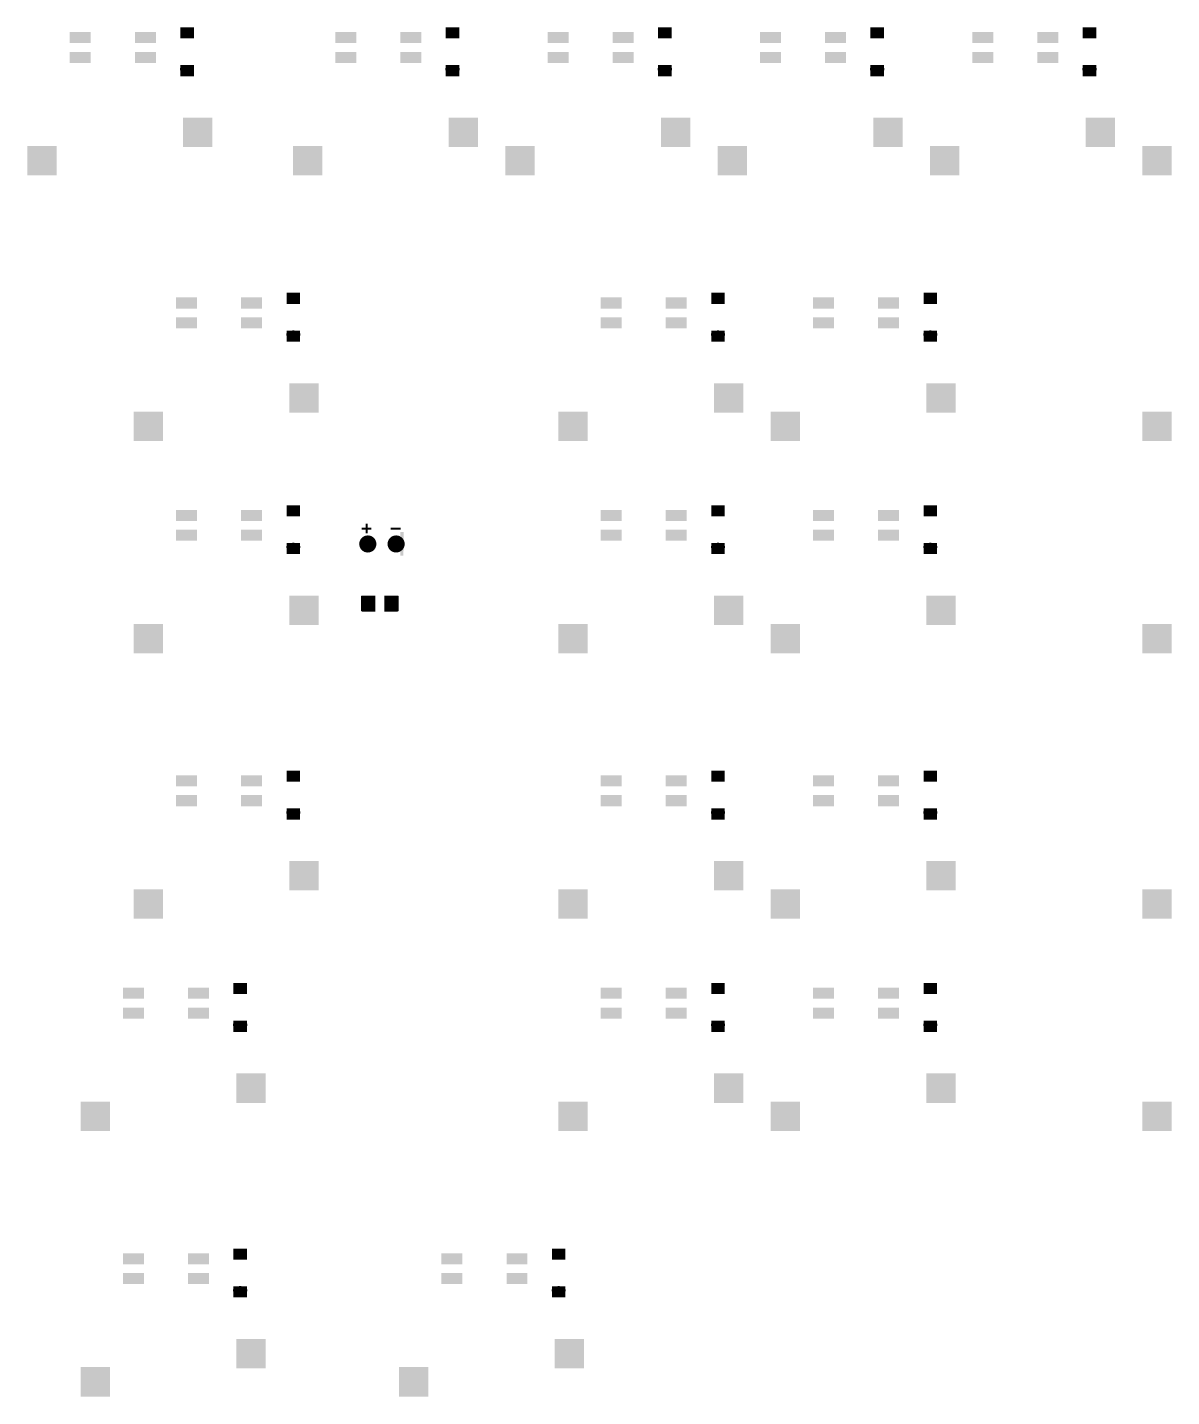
# Model space of a CAD drawing. Extents: x -38 to 13910, y -467 to 6521.
# Drawn here: x 656.7 to 759.3, y 1047.2 to 1170 of the extents above; entities that cross this region are included whole.
import ezdxf

# ---------------------------------------------------------------- set-up
doc = ezdxf.new("R2010")
doc.units = 0
doc.header["$MEASUREMENT"] = 0
for name, color, linetype, true_color in [('BottomLayer', 5, 'Continuous', 0x0000ff), ('BottomPasteMaskLayer', 7, 'Continuous', 0x800000), ('BottomSolderMaskLayer', 7, 'Continuous', 0xaa00ff), ('Document', 7, 'Continuous', 0xffffff), ('Multi-Layer', 7, 'Continuous', 0xc0c0c0), ('TopSolderMaskLayer', 7, 'Continuous', 0x800080)]:
    doc.layers.add(name, color=color, linetype=linetype, true_color=true_color)

msp = doc.modelspace()

# ---------------------------------------------------------------- hatches: boundary and pattern name
at = {"layer": 'BottomLayer'}
for points in [[(660.53, 1169.54), (662.31, 1169.54), (662.31, 1168.65), (660.53, 1168.65)], [(666.38, 1169.54), (668.15, 1169.54), (668.15, 1168.65), (666.38, 1168.65)], [(670.43, 1169.99), (670.43, 1169.04), (671.58, 1169.04), (671.58, 1169.99)], [(684.35, 1169.54), (686.12, 1169.54), (686.12, 1168.65), (684.35, 1168.65)], [(690.19, 1169.54), (691.97, 1169.54), (691.97, 1168.65), (690.19, 1168.65)], [(694.24, 1169.99), (694.24, 1169.04), (695.39, 1169.04), (695.39, 1169.99)], [(703.4, 1169.54), (705.17, 1169.54), (705.17, 1168.65), (703.4, 1168.65)], [(709.24, 1169.54), (711.02, 1169.54), (711.02, 1168.65), (709.24, 1168.65)], [(713.29, 1169.99), (713.29, 1169.04), (714.44, 1169.04), (714.44, 1169.99)], [(722.45, 1169.54), (724.22, 1169.54), (724.22, 1168.65), (722.45, 1168.65)], [(728.29, 1169.54), (730.07, 1169.54), (730.07, 1168.65), (728.29, 1168.65)], [(732.34, 1169.99), (732.34, 1169.04), (733.49, 1169.04), (733.49, 1169.99)], [(741.5, 1169.54), (743.27, 1169.54), (743.27, 1168.65), (741.5, 1168.65)], [(747.34, 1169.54), (749.12, 1169.54), (749.12, 1168.65), (747.34, 1168.65)], [(751.39, 1169.99), (751.39, 1169.04), (752.54, 1169.04), (752.54, 1169.99)], [(660.53, 1167.76), (662.31, 1167.76), (662.31, 1166.87), (660.53, 1166.87)], [(666.38, 1167.76), (668.15, 1167.76), (668.15, 1166.87), (666.38, 1166.87)], [(684.35, 1167.76), (686.12, 1167.76), (686.12, 1166.87), (684.35, 1166.87)], [(690.19, 1167.76), (691.97, 1167.76), (691.97, 1166.87), (690.19, 1166.87)], [(703.4, 1167.76), (705.17, 1167.76), (705.17, 1166.87), (703.4, 1166.87)], [(709.24, 1167.76), (711.02, 1167.76), (711.02, 1166.87), (709.24, 1166.87)], [(722.45, 1167.76), (724.22, 1167.76), (724.22, 1166.87), (722.45, 1166.87)], [(728.29, 1167.76), (730.07, 1167.76), (730.07, 1166.87), (728.29, 1166.87)], [(741.5, 1167.76), (743.27, 1167.76), (743.27, 1166.87), (741.5, 1166.87)], [(747.34, 1167.76), (749.12, 1167.76), (749.12, 1166.87), (747.34, 1166.87)], [(670.43, 1166.6), (670.43, 1165.65), (671.58, 1165.65), (671.58, 1166.6)], [(694.24, 1166.6), (694.24, 1165.65), (695.39, 1165.65), (695.39, 1166.6)], [(713.29, 1166.6), (713.29, 1165.65), (714.44, 1165.65), (714.44, 1166.6)], [(732.34, 1166.6), (732.34, 1165.65), (733.49, 1165.65), (733.49, 1166.6)], [(751.39, 1166.6), (751.39, 1165.65), (752.54, 1165.65), (752.54, 1166.6)], [(670.69, 1161.86), (673.23, 1161.86), (673.23, 1159.32), (670.69, 1159.32)], [(694.51, 1161.86), (697.05, 1161.86), (697.05, 1159.32), (694.51, 1159.32)], [(713.56, 1161.86), (716.1, 1161.86), (716.1, 1159.32), (713.56, 1159.32)], [(732.61, 1161.86), (735.15, 1161.86), (735.15, 1159.32), (732.61, 1159.32)], [(751.66, 1161.86), (754.2, 1161.86), (754.2, 1159.32), (751.66, 1159.32)], [(656.72, 1159.32), (659.26, 1159.32), (659.26, 1156.78), (656.72, 1156.78)], [(680.54, 1159.32), (683.08, 1159.32), (683.08, 1156.78), (680.54, 1156.78)], [(699.59, 1159.32), (702.13, 1159.32), (702.13, 1156.78), (699.59, 1156.78)], [(718.64, 1159.32), (721.18, 1159.32), (721.18, 1156.78), (718.64, 1156.78)], [(737.69, 1159.32), (740.23, 1159.32), (740.23, 1156.78), (737.69, 1156.78)], [(756.74, 1159.32), (759.28, 1159.32), (759.28, 1156.78), (756.74, 1156.78)], [(679.96, 1146.17), (679.96, 1145.22), (681.11, 1145.22), (681.11, 1146.17)], [(718.06, 1146.17), (718.06, 1145.22), (719.21, 1145.22), (719.21, 1146.17)], [(737.11, 1146.17), (737.11, 1145.22), (738.26, 1145.22), (738.26, 1146.17)], [(670.06, 1145.73), (671.84, 1145.73), (671.84, 1144.84), (670.06, 1144.84)], [(675.9, 1145.73), (677.68, 1145.73), (677.68, 1144.84), (675.9, 1144.84)], [(708.16, 1145.73), (709.94, 1145.73), (709.94, 1144.84), (708.16, 1144.84)], [(714, 1145.73), (715.78, 1145.73), (715.78, 1144.84), (714, 1144.84)], [(727.21, 1145.73), (728.99, 1145.73), (728.99, 1144.84), (727.21, 1144.84)], [(733.05, 1145.73), (734.83, 1145.73), (734.83, 1144.84), (733.05, 1144.84)], [(670.06, 1143.95), (671.84, 1143.95), (671.84, 1143.06), (670.06, 1143.06)], [(675.9, 1143.95), (677.68, 1143.95), (677.68, 1143.06), (675.9, 1143.06)], [(708.16, 1143.95), (709.94, 1143.95), (709.94, 1143.06), (708.16, 1143.06)], [(714, 1143.95), (715.78, 1143.95), (715.78, 1143.06), (714, 1143.06)], [(727.21, 1143.95), (728.99, 1143.95), (728.99, 1143.06), (727.21, 1143.06)], [(733.05, 1143.95), (734.83, 1143.95), (734.83, 1143.06), (733.05, 1143.06)], [(679.96, 1142.79), (679.96, 1141.84), (681.11, 1141.84), (681.11, 1142.79)], [(718.06, 1142.79), (718.06, 1141.84), (719.21, 1141.84), (719.21, 1142.79)], [(737.11, 1142.79), (737.11, 1141.84), (738.26, 1141.84), (738.26, 1142.79)], [(680.22, 1138.04), (682.76, 1138.04), (682.76, 1135.5), (680.22, 1135.5)], [(718.32, 1138.04), (720.86, 1138.04), (720.86, 1135.5), (718.32, 1135.5)], [(737.37, 1138.04), (739.91, 1138.04), (739.91, 1135.5), (737.37, 1135.5)], [(666.25, 1135.5), (668.79, 1135.5), (668.79, 1132.96), (666.25, 1132.96)], [(704.35, 1135.5), (706.89, 1135.5), (706.89, 1132.96), (704.35, 1132.96)], [(723.4, 1135.5), (725.94, 1135.5), (725.94, 1132.96), (723.4, 1132.96)], [(756.74, 1135.5), (759.28, 1135.5), (759.28, 1132.96), (756.74, 1132.96)], [(670.06, 1126.68), (671.84, 1126.68), (671.84, 1125.79), (670.06, 1125.79)], [(675.9, 1126.68), (677.68, 1126.68), (677.68, 1125.79), (675.9, 1125.79)], [(679.96, 1127.12), (679.96, 1126.17), (681.11, 1126.17), (681.11, 1127.12)], [(708.16, 1126.68), (709.94, 1126.68), (709.94, 1125.79), (708.16, 1125.79)], [(714, 1126.68), (715.78, 1126.68), (715.78, 1125.79), (714, 1125.79)], [(718.06, 1127.12), (718.06, 1126.17), (719.21, 1126.17), (719.21, 1127.12)], [(727.21, 1126.68), (728.99, 1126.68), (728.99, 1125.79), (727.21, 1125.79)], [(733.05, 1126.68), (734.83, 1126.68), (734.83, 1125.79), (733.05, 1125.79)], [(737.11, 1127.12), (737.11, 1126.17), (738.26, 1126.17), (738.26, 1127.12)], [(670.06, 1124.9), (671.84, 1124.9), (671.84, 1124.01), (670.06, 1124.01)], [(675.9, 1124.9), (677.68, 1124.9), (677.68, 1124.01), (675.9, 1124.01)], [(708.16, 1124.9), (709.94, 1124.9), (709.94, 1124.01), (708.16, 1124.01)], [(714, 1124.9), (715.78, 1124.9), (715.78, 1124.01), (714, 1124.01)], [(727.21, 1124.9), (728.99, 1124.9), (728.99, 1124.01), (727.21, 1124.01)], [(733.05, 1124.9), (734.83, 1124.9), (734.83, 1124.01), (733.05, 1124.01)], [(679.96, 1123.74), (679.96, 1122.79), (681.11, 1122.79), (681.11, 1123.74)], [(718.06, 1123.74), (718.06, 1122.79), (719.21, 1122.79), (719.21, 1123.74)], [(737.11, 1123.74), (737.11, 1122.79), (738.26, 1122.79), (738.26, 1123.74)], [(680.22, 1118.99), (682.76, 1118.99), (682.76, 1116.45), (680.22, 1116.45)], [(687.86, 1117.64), (687.86, 1119.02), (686.72, 1119.02), (686.72, 1117.64)], [(688.72, 1117.64), (688.72, 1119.02), (689.86, 1119.02), (689.86, 1117.64)], [(718.32, 1118.99), (720.86, 1118.99), (720.86, 1116.45), (718.32, 1116.45)], [(737.37, 1118.99), (739.91, 1118.99), (739.91, 1116.45), (737.37, 1116.45)], [(666.25, 1116.45), (668.79, 1116.45), (668.79, 1113.91), (666.25, 1113.91)], [(704.35, 1116.45), (706.89, 1116.45), (706.89, 1113.91), (704.35, 1113.91)], [(723.4, 1116.45), (725.94, 1116.45), (725.94, 1113.91), (723.4, 1113.91)], [(756.74, 1116.45), (759.28, 1116.45), (759.28, 1113.91), (756.74, 1113.91)], [(679.96, 1103.31), (679.96, 1102.36), (681.11, 1102.36), (681.11, 1103.31)], [(718.06, 1103.31), (718.06, 1102.36), (719.21, 1102.36), (719.21, 1103.31)], [(737.11, 1103.31), (737.11, 1102.36), (738.26, 1102.36), (738.26, 1103.31)], [(670.06, 1102.87), (671.84, 1102.87), (671.84, 1101.98), (670.06, 1101.98)], [(675.9, 1102.87), (677.68, 1102.87), (677.68, 1101.98), (675.9, 1101.98)], [(708.16, 1102.87), (709.94, 1102.87), (709.94, 1101.98), (708.16, 1101.98)], [(714, 1102.87), (715.78, 1102.87), (715.78, 1101.98), (714, 1101.98)], [(727.21, 1102.87), (728.99, 1102.87), (728.99, 1101.98), (727.21, 1101.98)], [(733.05, 1102.87), (734.83, 1102.87), (734.83, 1101.98), (733.05, 1101.98)], [(670.06, 1101.09), (671.84, 1101.09), (671.84, 1100.2), (670.06, 1100.2)], [(675.9, 1101.09), (677.68, 1101.09), (677.68, 1100.2), (675.9, 1100.2)], [(708.16, 1101.09), (709.94, 1101.09), (709.94, 1100.2), (708.16, 1100.2)], [(714, 1101.09), (715.78, 1101.09), (715.78, 1100.2), (714, 1100.2)], [(727.21, 1101.09), (728.99, 1101.09), (728.99, 1100.2), (727.21, 1100.2)], [(733.05, 1101.09), (734.83, 1101.09), (734.83, 1100.2), (733.05, 1100.2)], [(679.96, 1099.93), (679.96, 1098.98), (681.11, 1098.98), (681.11, 1099.93)], [(718.06, 1099.93), (718.06, 1098.98), (719.21, 1098.98), (719.21, 1099.93)], [(737.11, 1099.93), (737.11, 1098.98), (738.26, 1098.98), (738.26, 1099.93)], [(680.22, 1095.18), (682.76, 1095.18), (682.76, 1092.64), (680.22, 1092.64)], [(718.32, 1095.18), (720.86, 1095.18), (720.86, 1092.64), (718.32, 1092.64)], [(737.37, 1095.18), (739.91, 1095.18), (739.91, 1092.64), (737.37, 1092.64)], [(666.25, 1092.64), (668.79, 1092.64), (668.79, 1090.1), (666.25, 1090.1)], [(704.35, 1092.64), (706.89, 1092.64), (706.89, 1090.1), (704.35, 1090.1)], [(723.4, 1092.64), (725.94, 1092.64), (725.94, 1090.1), (723.4, 1090.1)], [(756.74, 1092.64), (759.28, 1092.64), (759.28, 1090.1), (756.74, 1090.1)], [(665.3, 1083.82), (667.07, 1083.82), (667.07, 1082.93), (665.3, 1082.93)], [(671.14, 1083.82), (672.92, 1083.82), (672.92, 1082.93), (671.14, 1082.93)], [(675.19, 1084.26), (675.19, 1083.31), (676.34, 1083.31), (676.34, 1084.26)], [(708.16, 1083.82), (709.94, 1083.82), (709.94, 1082.93), (708.16, 1082.93)], [(714, 1083.82), (715.78, 1083.82), (715.78, 1082.93), (714, 1082.93)], [(718.06, 1084.26), (718.06, 1083.31), (719.21, 1083.31), (719.21, 1084.26)], [(727.21, 1083.82), (728.99, 1083.82), (728.99, 1082.93), (727.21, 1082.93)], [(733.05, 1083.82), (734.83, 1083.82), (734.83, 1082.93), (733.05, 1082.93)], [(737.11, 1084.26), (737.11, 1083.31), (738.26, 1083.31), (738.26, 1084.26)], [(665.3, 1082.04), (667.07, 1082.04), (667.07, 1081.15), (665.3, 1081.15)], [(671.14, 1082.04), (672.92, 1082.04), (672.92, 1081.15), (671.14, 1081.15)], [(675.19, 1080.88), (675.19, 1079.93), (676.34, 1079.93), (676.34, 1080.88)], [(708.16, 1082.04), (709.94, 1082.04), (709.94, 1081.15), (708.16, 1081.15)], [(714, 1082.04), (715.78, 1082.04), (715.78, 1081.15), (714, 1081.15)], [(718.06, 1080.88), (718.06, 1079.93), (719.21, 1079.93), (719.21, 1080.88)], [(727.21, 1082.04), (728.99, 1082.04), (728.99, 1081.15), (727.21, 1081.15)], [(733.05, 1082.04), (734.83, 1082.04), (734.83, 1081.15), (733.05, 1081.15)], [(737.11, 1080.88), (737.11, 1079.93), (738.26, 1079.93), (738.26, 1080.88)], [(675.46, 1076.13), (678, 1076.13), (678, 1073.59), (675.46, 1073.59)], [(718.32, 1076.13), (720.86, 1076.13), (720.86, 1073.59), (718.32, 1073.59)], [(737.37, 1076.13), (739.91, 1076.13), (739.91, 1073.59), (737.37, 1073.59)], [(661.49, 1073.59), (664.03, 1073.59), (664.03, 1071.05), (661.49, 1071.05)], [(704.35, 1073.59), (706.89, 1073.59), (706.89, 1071.05), (704.35, 1071.05)], [(723.4, 1073.59), (725.94, 1073.59), (725.94, 1071.05), (723.4, 1071.05)], [(756.74, 1073.59), (759.28, 1073.59), (759.28, 1071.05), (756.74, 1071.05)], [(665.3, 1060), (667.07, 1060), (667.07, 1059.11), (665.3, 1059.11)], [(671.14, 1060), (672.92, 1060), (672.92, 1059.11), (671.14, 1059.11)], [(675.19, 1060.45), (675.19, 1059.5), (676.34, 1059.5), (676.34, 1060.45)], [(693.87, 1060), (695.65, 1060), (695.65, 1059.11), (693.87, 1059.11)], [(699.71, 1060), (701.49, 1060), (701.49, 1059.11), (699.71, 1059.11)], [(703.77, 1060.45), (703.77, 1059.5), (704.92, 1059.5), (704.92, 1060.45)], [(665.3, 1058.22), (667.07, 1058.22), (667.07, 1057.34), (665.3, 1057.34)], [(671.14, 1058.22), (672.92, 1058.22), (672.92, 1057.34), (671.14, 1057.34)], [(693.87, 1058.22), (695.65, 1058.22), (695.65, 1057.34), (693.87, 1057.34)], [(699.71, 1058.22), (701.49, 1058.22), (701.49, 1057.34), (699.71, 1057.34)], [(675.19, 1057.06), (675.19, 1056.11), (676.34, 1056.11), (676.34, 1057.06)], [(703.77, 1057.06), (703.77, 1056.11), (704.92, 1056.11), (704.92, 1057.06)], [(675.46, 1052.32), (678, 1052.32), (678, 1049.78), (675.46, 1049.78)], [(704.03, 1052.32), (706.57, 1052.32), (706.57, 1049.78), (704.03, 1049.78)], [(661.49, 1049.78), (664.03, 1049.78), (664.03, 1047.24), (661.49, 1047.24)], [(690.06, 1049.78), (692.6, 1049.78), (692.6, 1047.24), (690.06, 1047.24)]]:
    msp.add_hatch(color=256, dxfattribs=at).paths.add_polyline_path(points)
at = {"layer": 'BottomPasteMaskLayer'}
for points in [[(660.53, 1169.54), (662.31, 1169.54), (662.31, 1168.65), (660.53, 1168.65)], [(666.38, 1169.54), (668.15, 1169.54), (668.15, 1168.65), (666.38, 1168.65)], [(670.43, 1169.99), (670.43, 1169.04), (671.58, 1169.04), (671.58, 1169.99)], [(684.35, 1169.54), (686.12, 1169.54), (686.12, 1168.65), (684.35, 1168.65)], [(690.19, 1169.54), (691.97, 1169.54), (691.97, 1168.65), (690.19, 1168.65)], [(694.24, 1169.99), (694.24, 1169.04), (695.39, 1169.04), (695.39, 1169.99)], [(703.4, 1169.54), (705.17, 1169.54), (705.17, 1168.65), (703.4, 1168.65)], [(709.24, 1169.54), (711.02, 1169.54), (711.02, 1168.65), (709.24, 1168.65)], [(713.29, 1169.99), (713.29, 1169.04), (714.44, 1169.04), (714.44, 1169.99)], [(722.45, 1169.54), (724.22, 1169.54), (724.22, 1168.65), (722.45, 1168.65)], [(728.29, 1169.54), (730.07, 1169.54), (730.07, 1168.65), (728.29, 1168.65)], [(732.34, 1169.99), (732.34, 1169.04), (733.49, 1169.04), (733.49, 1169.99)], [(741.5, 1169.54), (743.27, 1169.54), (743.27, 1168.65), (741.5, 1168.65)], [(747.34, 1169.54), (749.12, 1169.54), (749.12, 1168.65), (747.34, 1168.65)], [(751.39, 1169.99), (751.39, 1169.04), (752.54, 1169.04), (752.54, 1169.99)], [(660.53, 1167.76), (662.31, 1167.76), (662.31, 1166.87), (660.53, 1166.87)], [(666.38, 1167.76), (668.15, 1167.76), (668.15, 1166.87), (666.38, 1166.87)], [(684.35, 1167.76), (686.12, 1167.76), (686.12, 1166.87), (684.35, 1166.87)], [(690.19, 1167.76), (691.97, 1167.76), (691.97, 1166.87), (690.19, 1166.87)], [(703.4, 1167.76), (705.17, 1167.76), (705.17, 1166.87), (703.4, 1166.87)], [(709.24, 1167.76), (711.02, 1167.76), (711.02, 1166.87), (709.24, 1166.87)], [(722.45, 1167.76), (724.22, 1167.76), (724.22, 1166.87), (722.45, 1166.87)], [(728.29, 1167.76), (730.07, 1167.76), (730.07, 1166.87), (728.29, 1166.87)], [(741.5, 1167.76), (743.27, 1167.76), (743.27, 1166.87), (741.5, 1166.87)], [(747.34, 1167.76), (749.12, 1167.76), (749.12, 1166.87), (747.34, 1166.87)], [(670.43, 1166.6), (670.43, 1165.65), (671.58, 1165.65), (671.58, 1166.6)], [(694.24, 1166.6), (694.24, 1165.65), (695.39, 1165.65), (695.39, 1166.6)], [(713.29, 1166.6), (713.29, 1165.65), (714.44, 1165.65), (714.44, 1166.6)], [(732.34, 1166.6), (732.34, 1165.65), (733.49, 1165.65), (733.49, 1166.6)], [(751.39, 1166.6), (751.39, 1165.65), (752.54, 1165.65), (752.54, 1166.6)], [(670.69, 1161.86), (673.23, 1161.86), (673.23, 1159.32), (670.69, 1159.32)], [(694.51, 1161.86), (697.05, 1161.86), (697.05, 1159.32), (694.51, 1159.32)], [(713.56, 1161.86), (716.1, 1161.86), (716.1, 1159.32), (713.56, 1159.32)], [(732.61, 1161.86), (735.15, 1161.86), (735.15, 1159.32), (732.61, 1159.32)], [(751.66, 1161.86), (754.2, 1161.86), (754.2, 1159.32), (751.66, 1159.32)], [(656.72, 1159.32), (659.26, 1159.32), (659.26, 1156.78), (656.72, 1156.78)], [(680.54, 1159.32), (683.08, 1159.32), (683.08, 1156.78), (680.54, 1156.78)], [(699.59, 1159.32), (702.13, 1159.32), (702.13, 1156.78), (699.59, 1156.78)], [(718.64, 1159.32), (721.18, 1159.32), (721.18, 1156.78), (718.64, 1156.78)], [(737.69, 1159.32), (740.23, 1159.32), (740.23, 1156.78), (737.69, 1156.78)], [(756.74, 1159.32), (759.28, 1159.32), (759.28, 1156.78), (756.74, 1156.78)], [(679.96, 1146.17), (679.96, 1145.22), (681.11, 1145.22), (681.11, 1146.17)], [(718.06, 1146.17), (718.06, 1145.22), (719.21, 1145.22), (719.21, 1146.17)], [(737.11, 1146.17), (737.11, 1145.22), (738.26, 1145.22), (738.26, 1146.17)], [(670.06, 1145.73), (671.84, 1145.73), (671.84, 1144.84), (670.06, 1144.84)], [(675.9, 1145.73), (677.68, 1145.73), (677.68, 1144.84), (675.9, 1144.84)], [(708.16, 1145.73), (709.94, 1145.73), (709.94, 1144.84), (708.16, 1144.84)], [(714, 1145.73), (715.78, 1145.73), (715.78, 1144.84), (714, 1144.84)], [(727.21, 1145.73), (728.99, 1145.73), (728.99, 1144.84), (727.21, 1144.84)], [(733.05, 1145.73), (734.83, 1145.73), (734.83, 1144.84), (733.05, 1144.84)], [(670.06, 1143.95), (671.84, 1143.95), (671.84, 1143.06), (670.06, 1143.06)], [(675.9, 1143.95), (677.68, 1143.95), (677.68, 1143.06), (675.9, 1143.06)], [(708.16, 1143.95), (709.94, 1143.95), (709.94, 1143.06), (708.16, 1143.06)], [(714, 1143.95), (715.78, 1143.95), (715.78, 1143.06), (714, 1143.06)], [(727.21, 1143.95), (728.99, 1143.95), (728.99, 1143.06), (727.21, 1143.06)], [(733.05, 1143.95), (734.83, 1143.95), (734.83, 1143.06), (733.05, 1143.06)], [(679.96, 1142.79), (679.96, 1141.84), (681.11, 1141.84), (681.11, 1142.79)], [(718.06, 1142.79), (718.06, 1141.84), (719.21, 1141.84), (719.21, 1142.79)], [(737.11, 1142.79), (737.11, 1141.84), (738.26, 1141.84), (738.26, 1142.79)], [(680.22, 1138.04), (682.76, 1138.04), (682.76, 1135.5), (680.22, 1135.5)], [(718.32, 1138.04), (720.86, 1138.04), (720.86, 1135.5), (718.32, 1135.5)], [(737.37, 1138.04), (739.91, 1138.04), (739.91, 1135.5), (737.37, 1135.5)], [(666.25, 1135.5), (668.79, 1135.5), (668.79, 1132.96), (666.25, 1132.96)], [(704.35, 1135.5), (706.89, 1135.5), (706.89, 1132.96), (704.35, 1132.96)], [(723.4, 1135.5), (725.94, 1135.5), (725.94, 1132.96), (723.4, 1132.96)], [(756.74, 1135.5), (759.28, 1135.5), (759.28, 1132.96), (756.74, 1132.96)], [(670.06, 1126.68), (671.84, 1126.68), (671.84, 1125.79), (670.06, 1125.79)], [(675.9, 1126.68), (677.68, 1126.68), (677.68, 1125.79), (675.9, 1125.79)], [(679.96, 1127.12), (679.96, 1126.17), (681.11, 1126.17), (681.11, 1127.12)], [(708.16, 1126.68), (709.94, 1126.68), (709.94, 1125.79), (708.16, 1125.79)], [(714, 1126.68), (715.78, 1126.68), (715.78, 1125.79), (714, 1125.79)], [(718.06, 1127.12), (718.06, 1126.17), (719.21, 1126.17), (719.21, 1127.12)], [(727.21, 1126.68), (728.99, 1126.68), (728.99, 1125.79), (727.21, 1125.79)], [(733.05, 1126.68), (734.83, 1126.68), (734.83, 1125.79), (733.05, 1125.79)], [(737.11, 1127.12), (737.11, 1126.17), (738.26, 1126.17), (738.26, 1127.12)], [(670.06, 1124.9), (671.84, 1124.9), (671.84, 1124.01), (670.06, 1124.01)], [(675.9, 1124.9), (677.68, 1124.9), (677.68, 1124.01), (675.9, 1124.01)], [(708.16, 1124.9), (709.94, 1124.9), (709.94, 1124.01), (708.16, 1124.01)], [(714, 1124.9), (715.78, 1124.9), (715.78, 1124.01), (714, 1124.01)], [(727.21, 1124.9), (728.99, 1124.9), (728.99, 1124.01), (727.21, 1124.01)], [(733.05, 1124.9), (734.83, 1124.9), (734.83, 1124.01), (733.05, 1124.01)], [(679.96, 1123.74), (679.96, 1122.79), (681.11, 1122.79), (681.11, 1123.74)], [(718.06, 1123.74), (718.06, 1122.79), (719.21, 1122.79), (719.21, 1123.74)], [(737.11, 1123.74), (737.11, 1122.79), (738.26, 1122.79), (738.26, 1123.74)], [(680.22, 1118.99), (682.76, 1118.99), (682.76, 1116.45), (680.22, 1116.45)], [(687.84, 1117.69), (687.84, 1118.11), (687.39, 1118.11), (687.39, 1118.56), (687.83, 1118.56), (687.84, 1118.97), (687.79, 1119.02), (686.64, 1119.02), (686.59, 1118.97), (686.59, 1117.69), (686.64, 1117.64), (687.79, 1117.64)], [(689.99, 1117.69), (689.99, 1118.97), (689.94, 1119.02), (688.79, 1119.02), (688.74, 1118.97), (688.73, 1118.56), (689.18, 1118.56), (689.18, 1118.11), (688.74, 1118.11), (688.74, 1117.69), (688.79, 1117.64), (689.94, 1117.64)], [(718.32, 1118.99), (720.86, 1118.99), (720.86, 1116.45), (718.32, 1116.45)], [(737.37, 1118.99), (739.91, 1118.99), (739.91, 1116.45), (737.37, 1116.45)], [(666.25, 1116.45), (668.79, 1116.45), (668.79, 1113.91), (666.25, 1113.91)], [(704.35, 1116.45), (706.89, 1116.45), (706.89, 1113.91), (704.35, 1113.91)], [(723.4, 1116.45), (725.94, 1116.45), (725.94, 1113.91), (723.4, 1113.91)], [(756.74, 1116.45), (759.28, 1116.45), (759.28, 1113.91), (756.74, 1113.91)], [(679.96, 1103.31), (679.96, 1102.36), (681.11, 1102.36), (681.11, 1103.31)], [(718.06, 1103.31), (718.06, 1102.36), (719.21, 1102.36), (719.21, 1103.31)], [(737.11, 1103.31), (737.11, 1102.36), (738.26, 1102.36), (738.26, 1103.31)], [(670.06, 1102.87), (671.84, 1102.87), (671.84, 1101.98), (670.06, 1101.98)], [(675.9, 1102.87), (677.68, 1102.87), (677.68, 1101.98), (675.9, 1101.98)], [(708.16, 1102.87), (709.94, 1102.87), (709.94, 1101.98), (708.16, 1101.98)], [(714, 1102.87), (715.78, 1102.87), (715.78, 1101.98), (714, 1101.98)], [(727.21, 1102.87), (728.99, 1102.87), (728.99, 1101.98), (727.21, 1101.98)], [(733.05, 1102.87), (734.83, 1102.87), (734.83, 1101.98), (733.05, 1101.98)], [(670.06, 1101.09), (671.84, 1101.09), (671.84, 1100.2), (670.06, 1100.2)], [(675.9, 1101.09), (677.68, 1101.09), (677.68, 1100.2), (675.9, 1100.2)], [(708.16, 1101.09), (709.94, 1101.09), (709.94, 1100.2), (708.16, 1100.2)], [(714, 1101.09), (715.78, 1101.09), (715.78, 1100.2), (714, 1100.2)], [(727.21, 1101.09), (728.99, 1101.09), (728.99, 1100.2), (727.21, 1100.2)], [(733.05, 1101.09), (734.83, 1101.09), (734.83, 1100.2), (733.05, 1100.2)], [(679.96, 1099.93), (679.96, 1098.98), (681.11, 1098.98), (681.11, 1099.93)], [(718.06, 1099.93), (718.06, 1098.98), (719.21, 1098.98), (719.21, 1099.93)], [(737.11, 1099.93), (737.11, 1098.98), (738.26, 1098.98), (738.26, 1099.93)], [(680.22, 1095.18), (682.76, 1095.18), (682.76, 1092.64), (680.22, 1092.64)], [(718.32, 1095.18), (720.86, 1095.18), (720.86, 1092.64), (718.32, 1092.64)], [(737.37, 1095.18), (739.91, 1095.18), (739.91, 1092.64), (737.37, 1092.64)], [(666.25, 1092.64), (668.79, 1092.64), (668.79, 1090.1), (666.25, 1090.1)], [(704.35, 1092.64), (706.89, 1092.64), (706.89, 1090.1), (704.35, 1090.1)], [(723.4, 1092.64), (725.94, 1092.64), (725.94, 1090.1), (723.4, 1090.1)], [(756.74, 1092.64), (759.28, 1092.64), (759.28, 1090.1), (756.74, 1090.1)], [(665.3, 1083.82), (667.07, 1083.82), (667.07, 1082.93), (665.3, 1082.93)], [(671.14, 1083.82), (672.92, 1083.82), (672.92, 1082.93), (671.14, 1082.93)], [(675.19, 1084.26), (675.19, 1083.31), (676.34, 1083.31), (676.34, 1084.26)], [(708.16, 1083.82), (709.94, 1083.82), (709.94, 1082.93), (708.16, 1082.93)], [(714, 1083.82), (715.78, 1083.82), (715.78, 1082.93), (714, 1082.93)], [(718.06, 1084.26), (718.06, 1083.31), (719.21, 1083.31), (719.21, 1084.26)], [(727.21, 1083.82), (728.99, 1083.82), (728.99, 1082.93), (727.21, 1082.93)], [(733.05, 1083.82), (734.83, 1083.82), (734.83, 1082.93), (733.05, 1082.93)], [(737.11, 1084.26), (737.11, 1083.31), (738.26, 1083.31), (738.26, 1084.26)], [(665.3, 1082.04), (667.07, 1082.04), (667.07, 1081.15), (665.3, 1081.15)], [(671.14, 1082.04), (672.92, 1082.04), (672.92, 1081.15), (671.14, 1081.15)], [(675.19, 1080.88), (675.19, 1079.93), (676.34, 1079.93), (676.34, 1080.88)], [(708.16, 1082.04), (709.94, 1082.04), (709.94, 1081.15), (708.16, 1081.15)], [(714, 1082.04), (715.78, 1082.04), (715.78, 1081.15), (714, 1081.15)], [(718.06, 1080.88), (718.06, 1079.93), (719.21, 1079.93), (719.21, 1080.88)], [(727.21, 1082.04), (728.99, 1082.04), (728.99, 1081.15), (727.21, 1081.15)], [(733.05, 1082.04), (734.83, 1082.04), (734.83, 1081.15), (733.05, 1081.15)], [(737.11, 1080.88), (737.11, 1079.93), (738.26, 1079.93), (738.26, 1080.88)], [(675.46, 1076.13), (678, 1076.13), (678, 1073.59), (675.46, 1073.59)], [(718.32, 1076.13), (720.86, 1076.13), (720.86, 1073.59), (718.32, 1073.59)], [(737.37, 1076.13), (739.91, 1076.13), (739.91, 1073.59), (737.37, 1073.59)], [(661.49, 1073.59), (664.03, 1073.59), (664.03, 1071.05), (661.49, 1071.05)], [(704.35, 1073.59), (706.89, 1073.59), (706.89, 1071.05), (704.35, 1071.05)], [(723.4, 1073.59), (725.94, 1073.59), (725.94, 1071.05), (723.4, 1071.05)], [(756.74, 1073.59), (759.28, 1073.59), (759.28, 1071.05), (756.74, 1071.05)], [(665.3, 1060), (667.07, 1060), (667.07, 1059.11), (665.3, 1059.11)], [(671.14, 1060), (672.92, 1060), (672.92, 1059.11), (671.14, 1059.11)], [(675.19, 1060.45), (675.19, 1059.5), (676.34, 1059.5), (676.34, 1060.45)], [(693.87, 1060), (695.65, 1060), (695.65, 1059.11), (693.87, 1059.11)], [(699.71, 1060), (701.49, 1060), (701.49, 1059.11), (699.71, 1059.11)], [(703.77, 1060.45), (703.77, 1059.5), (704.92, 1059.5), (704.92, 1060.45)], [(665.3, 1058.22), (667.07, 1058.22), (667.07, 1057.34), (665.3, 1057.34)], [(671.14, 1058.22), (672.92, 1058.22), (672.92, 1057.34), (671.14, 1057.34)], [(693.87, 1058.22), (695.65, 1058.22), (695.65, 1057.34), (693.87, 1057.34)], [(699.71, 1058.22), (701.49, 1058.22), (701.49, 1057.34), (699.71, 1057.34)], [(675.19, 1057.06), (675.19, 1056.11), (676.34, 1056.11), (676.34, 1057.06)], [(703.77, 1057.06), (703.77, 1056.11), (704.92, 1056.11), (704.92, 1057.06)], [(675.46, 1052.32), (678, 1052.32), (678, 1049.78), (675.46, 1049.78)], [(704.03, 1052.32), (706.57, 1052.32), (706.57, 1049.78), (704.03, 1049.78)], [(661.49, 1049.78), (664.03, 1049.78), (664.03, 1047.24), (661.49, 1047.24)], [(690.06, 1049.78), (692.6, 1049.78), (692.6, 1047.24), (690.06, 1047.24)]]:
    msp.add_hatch(color=256, dxfattribs=at).paths.add_polyline_path(points)
at = {"layer": 'BottomSolderMaskLayer'}
for points in [[(660.48, 1169.59), (662.36, 1169.59), (662.36, 1168.6), (660.48, 1168.6)], [(666.33, 1169.59), (668.2, 1169.59), (668.2, 1168.6), (666.33, 1168.6)], [(670.4, 1170.01), (670.4, 1169.02), (671.61, 1169.02), (671.61, 1170.01)], [(684.3, 1169.59), (686.18, 1169.59), (686.18, 1168.6), (684.3, 1168.6)], [(690.14, 1169.59), (692.02, 1169.59), (692.02, 1168.6), (690.14, 1168.6)], [(694.21, 1170.01), (694.21, 1169.02), (695.42, 1169.02), (695.42, 1170.01)], [(703.35, 1169.59), (705.23, 1169.59), (705.23, 1168.6), (703.35, 1168.6)], [(709.19, 1169.59), (711.07, 1169.59), (711.07, 1168.6), (709.19, 1168.6)], [(713.26, 1170.01), (713.26, 1169.02), (714.47, 1169.02), (714.47, 1170.01)], [(722.4, 1169.59), (724.28, 1169.59), (724.28, 1168.6), (722.4, 1168.6)], [(728.24, 1169.59), (730.12, 1169.59), (730.12, 1168.6), (728.24, 1168.6)], [(732.31, 1170.01), (732.31, 1169.02), (733.52, 1169.02), (733.52, 1170.01)], [(741.45, 1169.59), (743.33, 1169.59), (743.33, 1168.6), (741.45, 1168.6)], [(747.29, 1169.59), (749.17, 1169.59), (749.17, 1168.6), (747.29, 1168.6)], [(751.36, 1170.01), (751.36, 1169.02), (752.58, 1169.02), (752.58, 1170.01)], [(660.48, 1167.81), (662.36, 1167.81), (662.36, 1166.82), (660.48, 1166.82)], [(666.33, 1167.81), (668.2, 1167.81), (668.2, 1166.82), (666.33, 1166.82)], [(684.3, 1167.81), (686.18, 1167.81), (686.18, 1166.82), (684.3, 1166.82)], [(690.14, 1167.81), (692.02, 1167.81), (692.02, 1166.82), (690.14, 1166.82)], [(703.35, 1167.81), (705.23, 1167.81), (705.23, 1166.82), (703.35, 1166.82)], [(709.19, 1167.81), (711.07, 1167.81), (711.07, 1166.82), (709.19, 1166.82)], [(722.4, 1167.81), (724.28, 1167.81), (724.28, 1166.82), (722.4, 1166.82)], [(728.24, 1167.81), (730.12, 1167.81), (730.12, 1166.82), (728.24, 1166.82)], [(741.45, 1167.81), (743.33, 1167.81), (743.33, 1166.82), (741.45, 1166.82)], [(747.29, 1167.81), (749.17, 1167.81), (749.17, 1166.82), (747.29, 1166.82)], [(670.4, 1166.62), (670.4, 1165.63), (671.61, 1165.63), (671.61, 1166.62)], [(694.21, 1166.62), (694.21, 1165.63), (695.42, 1165.63), (695.42, 1166.62)], [(713.26, 1166.62), (713.26, 1165.63), (714.47, 1165.63), (714.47, 1166.62)], [(732.31, 1166.62), (732.31, 1165.63), (733.52, 1165.63), (733.52, 1166.62)], [(751.36, 1166.62), (751.36, 1165.63), (752.58, 1165.63), (752.58, 1166.62)], [(670.64, 1161.91), (673.28, 1161.91), (673.28, 1159.27), (670.64, 1159.27)], [(694.46, 1161.91), (697.1, 1161.91), (697.1, 1159.27), (694.46, 1159.27)], [(713.51, 1161.91), (716.15, 1161.91), (716.15, 1159.27), (713.51, 1159.27)], [(732.56, 1161.91), (735.2, 1161.91), (735.2, 1159.27), (732.56, 1159.27)], [(751.61, 1161.91), (754.25, 1161.91), (754.25, 1159.27), (751.61, 1159.27)], [(656.67, 1159.37), (659.31, 1159.37), (659.31, 1156.73), (656.67, 1156.73)], [(680.49, 1159.37), (683.13, 1159.37), (683.13, 1156.73), (680.49, 1156.73)], [(699.54, 1159.37), (702.18, 1159.37), (702.18, 1156.73), (699.54, 1156.73)], [(718.59, 1159.37), (721.23, 1159.37), (721.23, 1156.73), (718.59, 1156.73)], [(737.64, 1159.37), (740.28, 1159.37), (740.28, 1156.73), (737.64, 1156.73)], [(756.69, 1159.37), (759.33, 1159.37), (759.33, 1156.73), (756.69, 1156.73)], [(679.92, 1146.2), (679.92, 1145.2), (681.14, 1145.2), (681.14, 1146.2)], [(718.03, 1146.2), (718.03, 1145.2), (719.24, 1145.2), (719.24, 1146.2)], [(737.08, 1146.2), (737.08, 1145.2), (738.29, 1145.2), (738.29, 1146.2)], [(670.01, 1145.78), (671.89, 1145.78), (671.89, 1144.79), (670.01, 1144.79)], [(675.85, 1145.78), (677.73, 1145.78), (677.73, 1144.79), (675.85, 1144.79)], [(708.11, 1145.78), (709.99, 1145.78), (709.99, 1144.79), (708.11, 1144.79)], [(713.95, 1145.78), (715.83, 1145.78), (715.83, 1144.79), (713.95, 1144.79)], [(727.16, 1145.78), (729.04, 1145.78), (729.04, 1144.79), (727.16, 1144.79)], [(733, 1145.78), (734.88, 1145.78), (734.88, 1144.79), (733, 1144.79)], [(670.01, 1144), (671.89, 1144), (671.89, 1143.01), (670.01, 1143.01)], [(675.85, 1144), (677.73, 1144), (677.73, 1143.01), (675.85, 1143.01)], [(708.11, 1144), (709.99, 1144), (709.99, 1143.01), (708.11, 1143.01)], [(713.95, 1144), (715.83, 1144), (715.83, 1143.01), (713.95, 1143.01)], [(727.16, 1144), (729.04, 1144), (729.04, 1143.01), (727.16, 1143.01)], [(733, 1144), (734.88, 1144), (734.88, 1143.01), (733, 1143.01)], [(679.92, 1142.81), (679.92, 1141.82), (681.14, 1141.82), (681.14, 1142.81)], [(718.03, 1142.81), (718.03, 1141.82), (719.24, 1141.82), (719.24, 1142.81)], [(737.08, 1142.81), (737.08, 1141.82), (738.29, 1141.82), (738.29, 1142.81)], [(680.17, 1138.09), (682.81, 1138.09), (682.81, 1135.45), (680.17, 1135.45)], [(718.27, 1138.09), (720.91, 1138.09), (720.91, 1135.45), (718.27, 1135.45)], [(737.32, 1138.09), (739.96, 1138.09), (739.96, 1135.45), (737.32, 1135.45)], [(666.2, 1135.55), (668.84, 1135.55), (668.84, 1132.91), (666.2, 1132.91)], [(704.3, 1135.55), (706.94, 1135.55), (706.94, 1132.91), (704.3, 1132.91)], [(723.35, 1135.55), (725.99, 1135.55), (725.99, 1132.91), (723.35, 1132.91)], [(756.69, 1135.55), (759.33, 1135.55), (759.33, 1132.91), (756.69, 1132.91)], [(670.01, 1126.73), (671.89, 1126.73), (671.89, 1125.74), (670.01, 1125.74)], [(675.85, 1126.73), (677.73, 1126.73), (677.73, 1125.74), (675.85, 1125.74)], [(679.92, 1127.14), (679.92, 1126.15), (681.14, 1126.15), (681.14, 1127.14)], [(708.11, 1126.73), (709.99, 1126.73), (709.99, 1125.74), (708.11, 1125.74)], [(713.95, 1126.73), (715.83, 1126.73), (715.83, 1125.74), (713.95, 1125.74)], [(718.03, 1127.14), (718.03, 1126.15), (719.24, 1126.15), (719.24, 1127.14)], [(727.16, 1126.73), (729.04, 1126.73), (729.04, 1125.74), (727.16, 1125.74)], [(733, 1126.73), (734.88, 1126.73), (734.88, 1125.74), (733, 1125.74)], [(737.08, 1127.14), (737.08, 1126.15), (738.29, 1126.15), (738.29, 1127.14)], [(670.01, 1124.95), (671.89, 1124.95), (671.89, 1123.96), (670.01, 1123.96)], [(675.85, 1124.95), (677.73, 1124.95), (677.73, 1123.96), (675.85, 1123.96)], [(686.43, 1123.67, 1), (688, 1123.67, 1)], [(688.97, 1123.67, 1), (690.54, 1123.67, 1)], [(708.11, 1124.95), (709.99, 1124.95), (709.99, 1123.96), (708.11, 1123.96)], [(713.95, 1124.95), (715.83, 1124.95), (715.83, 1123.96), (713.95, 1123.96)], [(727.16, 1124.95), (729.04, 1124.95), (729.04, 1123.96), (727.16, 1123.96)], [(733, 1124.95), (734.88, 1124.95), (734.88, 1123.96), (733, 1123.96)], [(679.92, 1123.76), (679.92, 1122.77), (681.14, 1122.77), (681.14, 1123.76)], [(718.03, 1123.76), (718.03, 1122.77), (719.24, 1122.77), (719.24, 1123.76)], [(737.08, 1123.76), (737.08, 1122.77), (738.29, 1122.77), (738.29, 1123.76)], [(680.17, 1119.04), (682.81, 1119.04), (682.81, 1116.4), (680.17, 1116.4)], [(687.88, 1117.61), (687.88, 1119.04), (686.7, 1119.04), (686.7, 1117.61)], [(688.7, 1117.61), (688.7, 1119.04), (689.88, 1119.04), (689.88, 1117.61)], [(718.27, 1119.04), (720.91, 1119.04), (720.91, 1116.4), (718.27, 1116.4)], [(737.32, 1119.04), (739.96, 1119.04), (739.96, 1116.4), (737.32, 1116.4)], [(666.2, 1116.5), (668.84, 1116.5), (668.84, 1113.86), (666.2, 1113.86)], [(704.3, 1116.5), (706.94, 1116.5), (706.94, 1113.86), (704.3, 1113.86)], [(723.35, 1116.5), (725.99, 1116.5), (725.99, 1113.86), (723.35, 1113.86)], [(756.69, 1116.5), (759.33, 1116.5), (759.33, 1113.86), (756.69, 1113.86)], [(679.92, 1103.33), (679.92, 1102.34), (681.14, 1102.34), (681.14, 1103.33)], [(718.03, 1103.33), (718.03, 1102.34), (719.24, 1102.34), (719.24, 1103.33)], [(737.08, 1103.33), (737.08, 1102.34), (738.29, 1102.34), (738.29, 1103.33)], [(670.01, 1102.92), (671.89, 1102.92), (671.89, 1101.93), (670.01, 1101.93)], [(675.85, 1102.92), (677.73, 1102.92), (677.73, 1101.93), (675.85, 1101.93)], [(708.11, 1102.92), (709.99, 1102.92), (709.99, 1101.93), (708.11, 1101.93)], [(713.95, 1102.92), (715.83, 1102.92), (715.83, 1101.93), (713.95, 1101.93)], [(727.16, 1102.92), (729.04, 1102.92), (729.04, 1101.93), (727.16, 1101.93)], [(733, 1102.92), (734.88, 1102.92), (734.88, 1101.93), (733, 1101.93)], [(670.01, 1101.14), (671.89, 1101.14), (671.89, 1100.15), (670.01, 1100.15)], [(675.85, 1101.14), (677.73, 1101.14), (677.73, 1100.15), (675.85, 1100.15)], [(708.11, 1101.14), (709.99, 1101.14), (709.99, 1100.15), (708.11, 1100.15)], [(713.95, 1101.14), (715.83, 1101.14), (715.83, 1100.15), (713.95, 1100.15)], [(727.16, 1101.14), (729.04, 1101.14), (729.04, 1100.15), (727.16, 1100.15)], [(733, 1101.14), (734.88, 1101.14), (734.88, 1100.15), (733, 1100.15)], [(679.92, 1099.95), (679.92, 1098.95), (681.14, 1098.95), (681.14, 1099.95)], [(718.03, 1099.95), (718.03, 1098.95), (719.24, 1098.95), (719.24, 1099.95)], [(737.08, 1099.95), (737.08, 1098.95), (738.29, 1098.95), (738.29, 1099.95)], [(680.17, 1095.23), (682.81, 1095.23), (682.81, 1092.59), (680.17, 1092.59)], [(718.27, 1095.23), (720.91, 1095.23), (720.91, 1092.59), (718.27, 1092.59)], [(737.32, 1095.23), (739.96, 1095.23), (739.96, 1092.59), (737.32, 1092.59)], [(666.2, 1092.69), (668.84, 1092.69), (668.84, 1090.05), (666.2, 1090.05)], [(704.3, 1092.69), (706.94, 1092.69), (706.94, 1090.05), (704.3, 1090.05)], [(723.35, 1092.69), (725.99, 1092.69), (725.99, 1090.05), (723.35, 1090.05)], [(756.69, 1092.69), (759.33, 1092.69), (759.33, 1090.05), (756.69, 1090.05)], [(665.25, 1083.87), (667.13, 1083.87), (667.13, 1082.88), (665.25, 1082.88)], [(671.09, 1083.87), (672.97, 1083.87), (672.97, 1082.88), (671.09, 1082.88)], [(675.16, 1084.28), (675.16, 1083.29), (676.37, 1083.29), (676.37, 1084.28)], [(708.11, 1083.87), (709.99, 1083.87), (709.99, 1082.88), (708.11, 1082.88)], [(713.95, 1083.87), (715.83, 1083.87), (715.83, 1082.88), (713.95, 1082.88)], [(718.03, 1084.28), (718.03, 1083.29), (719.24, 1083.29), (719.24, 1084.28)], [(727.16, 1083.87), (729.04, 1083.87), (729.04, 1082.88), (727.16, 1082.88)], [(733, 1083.87), (734.88, 1083.87), (734.88, 1082.88), (733, 1082.88)], [(737.08, 1084.28), (737.08, 1083.29), (738.29, 1083.29), (738.29, 1084.28)], [(665.25, 1082.09), (667.13, 1082.09), (667.13, 1081.1), (665.25, 1081.1)], [(671.09, 1082.09), (672.97, 1082.09), (672.97, 1081.1), (671.09, 1081.1)], [(708.11, 1082.09), (709.99, 1082.09), (709.99, 1081.1), (708.11, 1081.1)], [(713.95, 1082.09), (715.83, 1082.09), (715.83, 1081.1), (713.95, 1081.1)], [(727.16, 1082.09), (729.04, 1082.09), (729.04, 1081.1), (727.16, 1081.1)], [(733, 1082.09), (734.88, 1082.09), (734.88, 1081.1), (733, 1081.1)], [(675.16, 1080.9), (675.16, 1079.9), (676.37, 1079.9), (676.37, 1080.9)], [(718.03, 1080.9), (718.03, 1079.9), (719.24, 1079.9), (719.24, 1080.9)], [(737.08, 1080.9), (737.08, 1079.9), (738.29, 1079.9), (738.29, 1080.9)], [(675.41, 1076.18), (678.05, 1076.18), (678.05, 1073.54), (675.41, 1073.54)], [(718.27, 1076.18), (720.91, 1076.18), (720.91, 1073.54), (718.27, 1073.54)], [(737.32, 1076.18), (739.96, 1076.18), (739.96, 1073.54), (737.32, 1073.54)], [(661.44, 1073.64), (664.08, 1073.64), (664.08, 1071), (661.44, 1071)], [(704.3, 1073.64), (706.94, 1073.64), (706.94, 1071), (704.3, 1071)], [(723.35, 1073.64), (725.99, 1073.64), (725.99, 1071), (723.35, 1071)], [(756.69, 1073.64), (759.33, 1073.64), (759.33, 1071), (756.69, 1071)], [(665.25, 1060.05), (667.13, 1060.05), (667.13, 1059.06), (665.25, 1059.06)], [(671.09, 1060.05), (672.97, 1060.05), (672.97, 1059.06), (671.09, 1059.06)], [(675.16, 1060.47), (675.16, 1059.48), (676.37, 1059.48), (676.37, 1060.47)], [(693.82, 1060.05), (695.7, 1060.05), (695.7, 1059.06), (693.82, 1059.06)], [(699.66, 1060.05), (701.54, 1060.05), (701.54, 1059.06), (699.66, 1059.06)], [(703.74, 1060.47), (703.74, 1059.48), (704.95, 1059.48), (704.95, 1060.47)], [(665.25, 1058.28), (667.13, 1058.28), (667.13, 1057.28), (665.25, 1057.28)], [(671.09, 1058.28), (672.97, 1058.28), (672.97, 1057.28), (671.09, 1057.28)], [(693.82, 1058.28), (695.7, 1058.28), (695.7, 1057.28), (693.82, 1057.28)], [(699.66, 1058.28), (701.54, 1058.28), (701.54, 1057.28), (699.66, 1057.28)], [(675.16, 1057.08), (675.16, 1056.09), (676.37, 1056.09), (676.37, 1057.08)], [(703.74, 1057.08), (703.74, 1056.09), (704.95, 1056.09), (704.95, 1057.08)], [(675.41, 1052.37), (678.05, 1052.37), (678.05, 1049.73), (675.41, 1049.73)], [(703.98, 1052.37), (706.62, 1052.37), (706.62, 1049.73), (703.98, 1049.73)], [(661.44, 1049.83), (664.08, 1049.83), (664.08, 1047.19), (661.44, 1047.19)], [(690.01, 1049.83), (692.65, 1049.83), (692.65, 1047.19), (690.01, 1047.19)]]:
    msp.add_hatch(color=256, dxfattribs=at).paths.add_polyline_path(points)
at = {"layer": 'Document'}
for points in [[(670.91, 1169.85), (671.1, 1169.85), (671.1, 1169.09), (670.91, 1169.09)], [(694.72, 1169.85), (694.91, 1169.85), (694.91, 1169.09), (694.72, 1169.09)], [(713.77, 1169.85), (713.96, 1169.85), (713.96, 1169.09), (713.77, 1169.09)], [(732.82, 1169.85), (733.01, 1169.85), (733.01, 1169.09), (732.82, 1169.09)], [(751.87, 1169.85), (752.06, 1169.85), (752.06, 1169.09), (751.87, 1169.09)], [(670.37, 1166.17), (671.63, 1166.17), (671.63, 1166.36), (670.37, 1166.36)], [(670.91, 1165.88), (671.1, 1165.88), (671.1, 1166.64), (670.91, 1166.64)], [(694.18, 1166.17), (695.45, 1166.17), (695.45, 1166.36), (694.18, 1166.36)], [(694.72, 1165.88), (694.91, 1165.88), (694.91, 1166.64), (694.72, 1166.64)], [(713.23, 1166.17), (714.5, 1166.17), (714.5, 1166.36), (713.23, 1166.36)], [(713.77, 1165.88), (713.96, 1165.88), (713.96, 1166.64), (713.77, 1166.64)], [(732.28, 1166.17), (733.55, 1166.17), (733.55, 1166.36), (732.28, 1166.36)], [(732.82, 1165.88), (733.01, 1165.88), (733.01, 1166.64), (732.82, 1166.64)], [(751.33, 1166.17), (752.6, 1166.17), (752.6, 1166.36), (751.33, 1166.36)], [(751.87, 1165.88), (752.06, 1165.88), (752.06, 1166.64), (751.87, 1166.64)], [(680.44, 1146.04), (680.62, 1146.04), (680.62, 1145.28), (680.44, 1145.28)], [(718.54, 1146.04), (718.73, 1146.04), (718.73, 1145.28), (718.54, 1145.28)], [(737.59, 1146.04), (737.78, 1146.04), (737.78, 1145.28), (737.59, 1145.28)], [(679.9, 1142.36), (681.16, 1142.36), (681.16, 1142.55), (679.9, 1142.55)], [(680.43, 1142.07), (680.62, 1142.07), (680.62, 1142.83), (680.43, 1142.83)], [(718, 1142.36), (719.26, 1142.36), (719.26, 1142.55), (718, 1142.55)], [(718.53, 1142.07), (718.72, 1142.07), (718.72, 1142.83), (718.53, 1142.83)], [(737.05, 1142.36), (738.31, 1142.36), (738.31, 1142.55), (737.05, 1142.55)], [(737.58, 1142.07), (737.77, 1142.07), (737.77, 1142.83), (737.58, 1142.83)], [(680.44, 1126.99), (680.62, 1126.99), (680.62, 1126.23), (680.44, 1126.23)], [(718.54, 1126.99), (718.73, 1126.99), (718.73, 1126.23), (718.54, 1126.23)], [(737.59, 1126.99), (737.78, 1126.99), (737.78, 1126.23), (737.59, 1126.23)], [(687.54, 1125.14), (686.66, 1125.14), (686.66, 1124.95), (687.54, 1124.95)], [(687.01, 1125.49), (687.01, 1124.61), (687.2, 1124.61), (687.2, 1125.49)], [(690.16, 1125.14), (689.28, 1125.14), (689.28, 1124.95), (690.16, 1124.95)], [(690.12, 1124.73), (690.12, 1122.61), (690.41, 1122.61), (690.41, 1122.62), (690.44, 1124.73)], [(679.9, 1123.31), (681.16, 1123.31), (681.16, 1123.49), (679.9, 1123.49)], [(680.43, 1123.02), (680.62, 1123.02), (680.62, 1123.78), (680.43, 1123.78)], [(718, 1123.31), (719.26, 1123.31), (719.26, 1123.49), (718, 1123.49)], [(718.53, 1123.02), (718.72, 1123.02), (718.72, 1123.78), (718.53, 1123.78)], [(737.05, 1123.31), (738.31, 1123.31), (738.31, 1123.49), (737.05, 1123.49)], [(737.58, 1123.02), (737.77, 1123.02), (737.77, 1123.78), (737.58, 1123.78)], [(680.44, 1103.17), (680.62, 1103.17), (680.62, 1102.41), (680.44, 1102.41)], [(718.54, 1103.17), (718.73, 1103.17), (718.73, 1102.41), (718.54, 1102.41)], [(737.59, 1103.17), (737.78, 1103.17), (737.78, 1102.41), (737.59, 1102.41)], [(679.9, 1099.49), (681.16, 1099.49), (681.16, 1099.68), (679.9, 1099.68)], [(680.43, 1099.21), (680.62, 1099.21), (680.62, 1099.97), (680.43, 1099.97)], [(718, 1099.49), (719.26, 1099.49), (719.26, 1099.68), (718, 1099.68)], [(718.53, 1099.21), (718.72, 1099.21), (718.72, 1099.97), (718.53, 1099.97)], [(737.05, 1099.49), (738.31, 1099.49), (738.31, 1099.68), (737.05, 1099.68)], [(737.58, 1099.21), (737.77, 1099.21), (737.77, 1099.97), (737.58, 1099.97)], [(675.67, 1084.12), (675.86, 1084.12), (675.86, 1083.36), (675.67, 1083.36)], [(718.54, 1084.12), (718.73, 1084.12), (718.73, 1083.36), (718.54, 1083.36)], [(737.59, 1084.12), (737.78, 1084.12), (737.78, 1083.36), (737.59, 1083.36)], [(675.67, 1080.16), (675.86, 1080.16), (675.86, 1080.92), (675.67, 1080.92)], [(718.53, 1080.16), (718.72, 1080.16), (718.72, 1080.92), (718.53, 1080.92)], [(737.58, 1080.16), (737.77, 1080.16), (737.77, 1080.92), (737.58, 1080.92)], [(675.13, 1080.44), (676.4, 1080.44), (676.4, 1080.63), (675.13, 1080.63)], [(718, 1080.44), (719.26, 1080.44), (719.26, 1080.63), (718, 1080.63)], [(737.05, 1080.44), (738.31, 1080.44), (738.31, 1080.63), (737.05, 1080.63)], [(675.67, 1060.31), (675.86, 1060.31), (675.86, 1059.55), (675.67, 1059.55)], [(704.25, 1060.31), (704.44, 1060.31), (704.44, 1059.55), (704.25, 1059.55)], [(675.13, 1056.63), (676.4, 1056.63), (676.4, 1056.82), (675.13, 1056.82)], [(675.67, 1056.34), (675.86, 1056.34), (675.86, 1057.1), (675.67, 1057.1)], [(703.71, 1056.63), (704.97, 1056.63), (704.97, 1056.82), (703.71, 1056.82)], [(704.25, 1056.34), (704.43, 1056.34), (704.43, 1057.1), (704.25, 1057.1)]]:
    msp.add_hatch(color=256, dxfattribs=at).paths.add_polyline_path(points)
at = {"layer": 'Multi-Layer'}
for points in [[(686.45, 1123.67, 1), (687.98, 1123.67, 1)], [(688.99, 1123.67, 1), (690.52, 1123.67, 1)]]:
    msp.add_hatch(color=256, dxfattribs=at).paths.add_polyline_path(points)
at = {"layer": 'TopSolderMaskLayer'}
for points in [[(686.43, 1123.67, 1), (688, 1123.67, 1)], [(688.97, 1123.67, 1), (690.54, 1123.67, 1)]]:
    msp.add_hatch(color=256, dxfattribs=at).paths.add_polyline_path(points)

doc.saveas('drawing.dxf')
